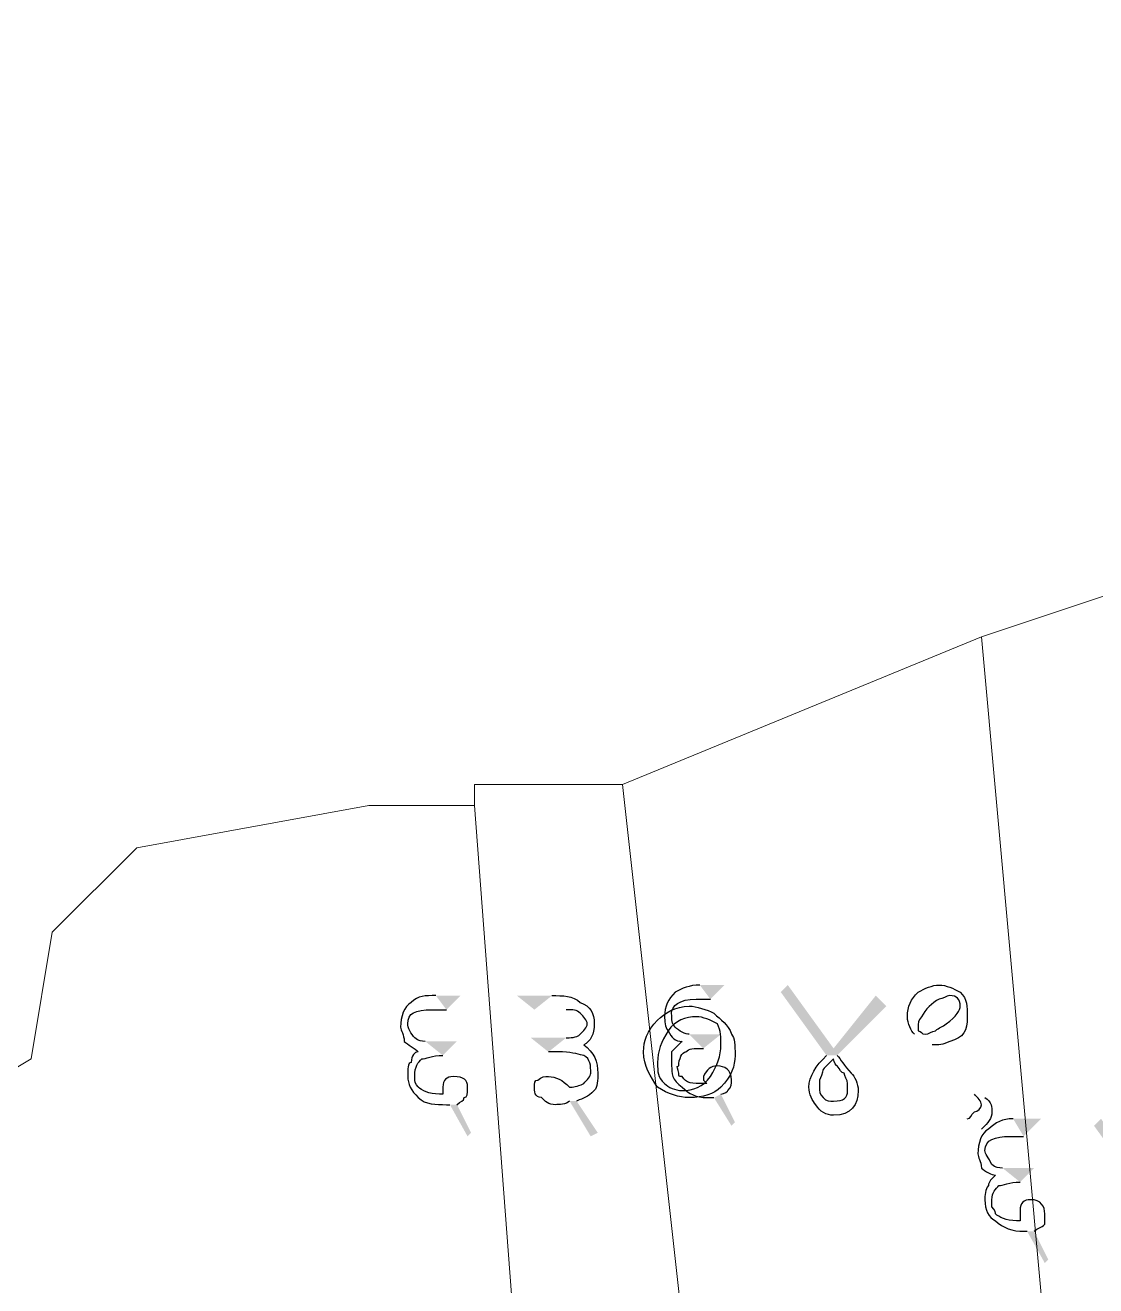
# Model space of a CAD drawing. Header units: metres. Extents: x 345912 to 349030, y 3061206 to 3061792.
# Drawn here: x 346011.42 to 346026.87, y 3061338.03 to 3061356.23 of the extents above; entities that cross this region are included whole.
import ezdxf

# ---------------------------------------------------------------- set-up
doc = ezdxf.new("R2010")
doc.units = ezdxf.units.M
doc.header["$MEASUREMENT"] = 0
doc.layers.add('PDF5_Geometry', color=7, linetype='Continuous')
doc.layers.add('PDF5_Solid Fills', color=7, linetype='Continuous')

msp = doc.modelspace()

# ---------------------------------------------------------------- hatches: boundary and pattern name
at = {"layer": 'PDF5_Solid Fills', "transparency": 33554559}
h = msp.add_hatch(color=256, dxfattribs=at)
h.paths.add_polyline_path([(346021.30854, 3061342.16523), (346021.51174, 3061342.36843), (346021.15614, 3061342.36843)], flags=0)
h.paths.add_polyline_path([(346021.35934, 3061340.74283), (346021.61334, 3061340.33643), (346021.66414, 3061340.38723), (346021.46094, 3061340.79363)], flags=0)
h.paths.add_polyline_path([(346021.20694, 3061341.45403), (346021.46094, 3061341.65723), (346021.00374, 3061341.65723)], flags=0)
h.paths.add_polyline_path([(346022.98494, 3061341.35243), (346022.32454, 3061342.26683), (346022.42614, 3061342.36843), (346023.08654, 3061341.45403), (346023.69614, 3061342.21603), (346023.84854, 3061342.06363), (346023.13734, 3061341.35243)], flags=0)
h.paths.add_polyline_path([(346024.50894, 3061341.50483), (346025.27094, 3061340.74283)], flags=0)
h.paths.add_polyline_path([(346025.22014, 3061340.28563), (346025.01694, 3061340.43803)], flags=0)
h.paths.add_polyline_path([(346025.11854, 3061340.79363), (346024.25494, 3061341.65723)], flags=0)
h = msp.add_hatch(color=256, dxfattribs=at)
h.paths.add_polyline_path([(346017.49854, 3061342.01284), (346017.70174, 3061342.21604), (346017.34614, 3061342.21604)], flags=0)
h.paths.add_polyline_path([(346017.54934, 3061340.64124), (346017.80334, 3061340.18404), (346017.85414, 3061340.23484), (346017.65094, 3061340.64124)], flags=0)
h.paths.add_polyline_path([(346017.44774, 3061341.35244), (346017.65094, 3061341.55564), (346017.19374, 3061341.55564)], flags=0)
h.paths.add_polyline_path([(346018.76854, 3061342.01284), (346018.51454, 3061342.21604), (346019.02254, 3061342.21604)], flags=0)
h.paths.add_polyline_path([(346019.37814, 3061340.69204), (346019.68294, 3061340.23484), (346019.58134, 3061340.18404), (346019.27654, 3061340.69204)], flags=0)
h.paths.add_polyline_path([(346018.97174, 3061341.40324), (346018.71774, 3061341.60644), (346019.22574, 3061341.60644)], flags=0)
h = msp.add_hatch(color=256, dxfattribs=at)
h.paths.add_polyline_path([(346025.82974, 3061340.18403), (346026.08374, 3061340.43803), (346025.67734, 3061340.43803)], flags=0)
h.paths.add_polyline_path([(346025.88054, 3061338.81243), (346026.13454, 3061338.35523), (346026.18534, 3061338.40603), (346025.98214, 3061338.81243)], flags=0)
h.paths.add_polyline_path([(346025.77894, 3061339.52363), (346025.98214, 3061339.72683), (346025.52494, 3061339.72683)], flags=0)
h.paths.add_polyline_path([(346027.50614, 3061339.42203), (346026.84574, 3061340.33643), (346026.94734, 3061340.43803), (346027.60774, 3061339.47283), (346028.26814, 3061340.28563), (346028.36974, 3061340.13323), (346027.70934, 3061339.37123)], flags=0)
h.paths.add_polyline_path([(346029.08094, 3061339.93003), (346028.67454, 3061339.93003), (346028.92854, 3061340.18403), (346030.19854, 3061340.18403), (346029.99534, 3061339.93003), (346029.38574, 3061339.93003)], flags=0)
h.paths.add_polyline_path([(346029.94454, 3061338.66003), (346029.79214, 3061338.76163)], flags=0)

# ---------------------------------------------------------------- linework, layer by layer
at = {"layer": 'PDF5_Geometry', "lineweight": 9}
msp.add_lwpolyline([(346040.46013, 3061361.72324), (346041.67933, 3061355.01764), (346039.24094, 3061353.18884), (346034.36414, 3061351.05523), (346033.75454, 3061350.75044), (346031.01134, 3061349.53123), (346027.96334, 3061348.31205), (346025.22013, 3061347.39764), (346020.03854, 3061345.26403), (346018.20974, 3061345.26403), (346017.90494, 3061345.26403), (346017.90494, 3061344.95925), (346017.60013, 3061344.95925), (346016.99054, 3061344.95925), (346016.68574, 3061344.95925), (346016.38094, 3061344.95925), (346013.02814, 3061344.34963), (346011.80894, 3061343.13044), (346011.50414, 3061341.30164), (346009.98013, 3061340.38724)], dxfattribs=at)
msp.add_lwpolyline([(346040.46013, 3061361.72324), (346041.67933, 3061355.01764), (346039.24094, 3061353.18884), (346034.36414, 3061351.05523), (346033.75454, 3061350.75044), (346031.01134, 3061349.53123), (346027.96334, 3061348.31205), (346025.22013, 3061347.39764), (346020.03854, 3061345.26403), (346018.20974, 3061345.26403), (346017.90494, 3061345.26403), (346017.90494, 3061344.95925), (346017.60013, 3061344.95925), (346016.99054, 3061344.95925), (346016.68574, 3061344.95925), (346016.38094, 3061344.95925), (346013.02814, 3061344.34963), (346011.80894, 3061343.13044), (346011.50414, 3061341.30164), (346009.98013, 3061340.38724)], dxfattribs=at)
for points in [[(346030.70653, 3061331.24324), (346028.57293, 3061330.93844), (346026.74414, 3061330.63365), (346025.22013, 3061347.39764), (346027.96334, 3061348.31205)], [(346030.70653, 3061331.24324), (346028.57293, 3061330.93844), (346026.74414, 3061330.63365), (346025.22013, 3061347.39764), (346027.96334, 3061348.31205)], [(346026.74414, 3061330.63365), (346022.47694, 3061329.71925), (346022.47694, 3061330.02403), (346020.95293, 3061337.03444), (346020.03854, 3061345.26403), (346025.22013, 3061347.39764)], [(346026.74414, 3061330.63365), (346022.47694, 3061329.71925), (346022.47694, 3061330.02403), (346020.95293, 3061337.03444), (346020.03854, 3061345.26403), (346025.22013, 3061347.39764)], [(346022.47694, 3061329.71925), (346020.03854, 3061329.10963), (346019.73373, 3061329.10963), (346019.42894, 3061329.10963), (346019.12414, 3061328.80485), (346017.90494, 3061344.95925), (346017.90494, 3061345.26403), (346018.20974, 3061345.26403), (346020.03854, 3061345.26403), (346020.95293, 3061337.03444), (346022.47694, 3061330.02403)], [(346022.47694, 3061329.71925), (346020.03854, 3061329.10963), (346019.73373, 3061329.10963), (346019.42894, 3061329.10963), (346019.12414, 3061328.80485), (346017.90494, 3061344.95925), (346017.90494, 3061345.26403), (346018.20974, 3061345.26403), (346020.03854, 3061345.26403), (346020.95293, 3061337.03444), (346022.47694, 3061330.02403)], [(346019.12414, 3061328.80485), (346018.81933, 3061328.80485), (346008.45614, 3061326.67123), (346009.98013, 3061340.38724), (346011.50414, 3061341.30164), (346011.80894, 3061343.13044), (346013.02814, 3061344.34963), (346016.38094, 3061344.95925), (346016.68574, 3061344.95925), (346016.99054, 3061344.95925), (346017.60013, 3061344.95925), (346017.90494, 3061344.95925)], [(346019.12414, 3061328.80485), (346018.81933, 3061328.80485), (346008.45614, 3061326.67123), (346009.98013, 3061340.38724), (346011.50414, 3061341.30164), (346011.80894, 3061343.13044), (346013.02814, 3061344.34963), (346016.38094, 3061344.95925), (346016.68574, 3061344.95925), (346016.99054, 3061344.95925), (346017.60013, 3061344.95925), (346017.90494, 3061344.95925)]]:
    msp.add_lwpolyline(points, close=True, dxfattribs=at)
at = {"layer": 'PDF5_Geometry', "lineweight": 25}
for points in [[(346021.15614, 3061342.36843), (346021.00374, 3061342.36843), (346020.90214, 3061342.31763), (346020.80054, 3061342.26683)], [(346024.30574, 3061342.26683), (346024.40734, 3061342.31763), (346024.50894, 3061342.36843), (346024.61054, 3061342.36843)], [(346024.61054, 3061342.36843), (346024.71214, 3061342.36843), (346024.81374, 3061342.31763), (346024.91534, 3061342.26683)], [(346017.34614, 3061342.21604), (346017.19374, 3061342.21604), (346017.09214, 3061342.21604), (346016.99054, 3061342.11444)], [(346019.02254, 3061342.21604), (346019.17494, 3061342.21604), (346019.32734, 3061342.21604), (346019.42894, 3061342.11444)], [(346020.80054, 3061342.26683), (346020.69894, 3061342.16523), (346020.64814, 3061342.06363), (346020.64814, 3061341.91123)], [(346024.15334, 3061341.91123), (346024.15334, 3061342.06363), (346024.20414, 3061342.16523), (346024.30574, 3061342.26683)], [(346024.76294, 3061342.21603), (346024.71214, 3061342.21603), (346024.66134, 3061342.16523), (346024.61054, 3061342.16523)], [(346024.91534, 3061342.06363), (346024.91534, 3061342.16523), (346024.86454, 3061342.21603), (346024.76294, 3061342.21603)], [(346024.91534, 3061342.26683), (346025.01694, 3061342.16523), (346025.01694, 3061342.06363), (346025.01694, 3061341.91123)], [(346016.99054, 3061342.11444), (346016.88894, 3061342.06364), (346016.83814, 3061341.91124), (346016.83814, 3061341.75884)], [(346016.93974, 3061341.80964), (346016.93974, 3061341.96204), (346017.04134, 3061342.01284), (346017.29534, 3061342.01284)], [(346017.29534, 3061342.01284), (346017.34614, 3061342.01284), (346017.34614, 3061342.01284), (346017.39694, 3061342.01284)], [(346017.39694, 3061342.01284), (346017.44774, 3061342.01284), (346017.49854, 3061342.01284), (346017.49854, 3061342.01284)], [(346019.42894, 3061341.96204), (346019.37814, 3061342.01284), (346019.32734, 3061342.01284), (346019.22574, 3061342.01284)], [(346019.42894, 3061342.11444), (346019.58134, 3061342.06364), (346019.63214, 3061341.96204), (346019.63214, 3061341.80964)], [(346020.54654, 3061341.86044), (346020.64814, 3061341.96204), (346020.80054, 3061342.06364), (346021.00374, 3061342.06364)], [(346020.74974, 3061341.96203), (346020.74974, 3061342.06363), (346020.85134, 3061342.16523), (346021.10534, 3061342.16523)], [(346021.00374, 3061342.06364), (346021.10534, 3061342.06364), (346021.25774, 3061342.01284), (346021.35934, 3061341.96204)], [(346021.10534, 3061342.16523), (346021.10534, 3061342.16523), (346021.15614, 3061342.16523), (346021.20694, 3061342.16523)], [(346021.20694, 3061342.16523), (346021.25774, 3061342.16523), (346021.30854, 3061342.16523), (346021.30854, 3061342.16523)], [(346024.61054, 3061342.16523), (346024.50894, 3061342.11443), (346024.40734, 3061342.01283), (346024.35654, 3061341.91123)], [(346024.71214, 3061341.80963), (346024.86454, 3061341.91123), (346024.91534, 3061342.01283), (346024.91534, 3061342.06363)], [(346017.04134, 3061341.60644), (346016.99054, 3061341.65724), (346016.93974, 3061341.75884), (346016.93974, 3061341.80964)], [(346019.53054, 3061341.80964), (346019.53054, 3061341.86044), (346019.47974, 3061341.91124), (346019.42894, 3061341.96204)], [(346019.42894, 3061341.65724), (346019.47974, 3061341.70804), (346019.53054, 3061341.75884), (346019.53054, 3061341.80964)], [(346019.63214, 3061341.80964), (346019.63214, 3061341.65724), (346019.58134, 3061341.55564), (346019.47974, 3061341.50484)], [(346020.34334, 3061341.40324), (346020.34334, 3061341.55564), (346020.39414, 3061341.70804), (346020.54654, 3061341.86044)], [(346020.64814, 3061341.91123), (346020.64814, 3061341.86043), (346020.64814, 3061341.75883), (346020.69894, 3061341.70803)], [(346021.10534, 3061341.91124), (346020.95294, 3061341.91124), (346020.80054, 3061341.86044), (346020.69894, 3061341.70804)], [(346020.80054, 3061341.75883), (346020.74974, 3061341.80963), (346020.74974, 3061341.86043), (346020.74974, 3061341.96203)], [(346021.41014, 3061341.80964), (346021.30854, 3061341.86044), (346021.20694, 3061341.91124), (346021.10534, 3061341.91124)], [(346021.35934, 3061341.96204), (346021.46094, 3061341.86044), (346021.56254, 3061341.80964), (346021.61334, 3061341.65724)], [(346021.46094, 3061341.50484), (346021.46094, 3061341.60644), (346021.46094, 3061341.70804), (346021.41014, 3061341.80964)], [(346024.25494, 3061341.65723), (346024.20414, 3061341.70803), (346024.15334, 3061341.80963), (346024.15334, 3061341.91123)], [(346024.35654, 3061341.91123), (346024.30574, 3061341.86043), (346024.30574, 3061341.80963), (346024.30574, 3061341.75883)], [(346024.55974, 3061341.70803), (346024.61054, 3061341.75883), (346024.66134, 3061341.75883), (346024.71214, 3061341.80963)], [(346025.01694, 3061341.91123), (346025.01694, 3061341.70803), (346024.96614, 3061341.60643), (346024.76294, 3061341.55563)], [(346016.83814, 3061341.75884), (346016.83814, 3061341.70804), (346016.88894, 3061341.65724), (346016.88894, 3061341.55564)], [(346019.22574, 3061341.60644), (346019.27654, 3061341.60644), (346019.37814, 3061341.60644), (346019.42894, 3061341.65724)], [(346020.69894, 3061341.70804), (346020.59734, 3061341.55564), (346020.54654, 3061341.40324), (346020.54654, 3061341.25084)], [(346020.69894, 3061341.70803), (346020.74974, 3061341.60643), (346020.80054, 3061341.55563), (346020.90214, 3061341.55563)], [(346021.00374, 3061341.65723), (346020.95294, 3061341.65723), (346020.85134, 3061341.70803), (346020.80054, 3061341.75883)], [(346021.61334, 3061341.65724), (346021.66414, 3061341.60644), (346021.66414, 3061341.50484), (346021.66414, 3061341.35244)], [(346024.30574, 3061341.75883), (346024.30574, 3061341.75883), (346024.30574, 3061341.70803), (346024.30574, 3061341.70803)], [(346024.30574, 3061341.70803), (346024.35654, 3061341.70803), (346024.35654, 3061341.65723), (346024.40734, 3061341.65723)], [(346024.40734, 3061341.65723), (346024.45814, 3061341.65723), (346024.50894, 3061341.70803), (346024.55974, 3061341.70803)], [(346016.88894, 3061341.55564), (346016.93974, 3061341.50484), (346017.04134, 3061341.45404), (346017.09214, 3061341.40324)], [(346017.19374, 3061341.55564), (346017.14294, 3061341.55564), (346017.09214, 3061341.55564), (346017.04134, 3061341.60644)], [(346019.47974, 3061341.50484), (346019.63214, 3061341.40324), (346019.68294, 3061341.25084), (346019.68294, 3061341.09844)], [(346020.90214, 3061341.55563), (346020.85134, 3061341.50483), (346020.80054, 3061341.45403), (346020.74974, 3061341.40323)], [(346020.95294, 3061341.40323), (346021.00374, 3061341.45403), (346021.05454, 3061341.45403), (346021.20694, 3061341.45403)], [(346021.30854, 3061341.04764), (346021.41014, 3061341.20004), (346021.46094, 3061341.35244), (346021.46094, 3061341.50484)], [(346024.76294, 3061341.55563), (346024.66134, 3061341.50483), (346024.61054, 3061341.50483), (346024.50894, 3061341.50483)], [(346017.09214, 3061341.40324), (346017.04134, 3061341.40324), (346016.99054, 3061341.35244), (346016.99054, 3061341.25084)], [(346017.04134, 3061341.04764), (346017.04134, 3061341.20004), (346017.09214, 3061341.25084), (346017.14294, 3061341.30164)], [(346017.14294, 3061341.30164), (346017.19374, 3061341.30164), (346017.29534, 3061341.35244), (346017.44774, 3061341.35244)], [(346019.07334, 3061341.40324), (346019.02254, 3061341.40324), (346018.97174, 3061341.40324), (346018.97174, 3061341.40324)], [(346019.17494, 3061341.40324), (346019.17494, 3061341.40324), (346019.12414, 3061341.40324), (346019.07334, 3061341.40324)], [(346019.47974, 3061341.35244), (346019.42894, 3061341.35244), (346019.32734, 3061341.40324), (346019.17494, 3061341.40324)], [(346019.58134, 3061341.09844), (346019.58134, 3061341.20004), (346019.58134, 3061341.30164), (346019.47974, 3061341.35244)], [(346020.54654, 3061340.89524), (346020.44494, 3061341.04764), (346020.34334, 3061341.20004), (346020.34334, 3061341.40324)], [(346020.74974, 3061341.40323), (346020.74974, 3061341.35243), (346020.74974, 3061341.30163), (346020.74974, 3061341.20003)], [(346020.85134, 3061341.20003), (346020.85134, 3061341.30163), (346020.90214, 3061341.40323), (346020.95294, 3061341.40323)], [(346021.66414, 3061341.35244), (346021.66414, 3061341.20004), (346021.61334, 3061341.04764), (346021.46094, 3061340.89524)], [(346022.73094, 3061340.89523), (346022.73094, 3061341.04763), (346022.83254, 3061341.20003), (346022.98494, 3061341.35243)], [(346023.08654, 3061341.30163), (346023.03574, 3061341.25083), (346022.98494, 3061341.20003), (346022.93414, 3061341.14923)], [(346023.13734, 3061341.20003), (346023.13734, 3061341.20003), (346023.08654, 3061341.25083), (346023.08654, 3061341.30163)], [(346023.13734, 3061341.35243), (346023.18814, 3061341.30163), (346023.23894, 3061341.20003), (346023.34054, 3061341.09843)], [(346016.99054, 3061341.25084), (346016.93974, 3061341.25084), (346016.93974, 3061341.14924), (346016.93974, 3061341.04764)], [(346019.47974, 3061340.94604), (346019.53054, 3061340.99684), (346019.58134, 3061341.04764), (346019.58134, 3061341.09844)], [(346019.68294, 3061341.09844), (346019.68294, 3061340.99684), (346019.68294, 3061340.89524), (346019.63214, 3061340.84444)], [(346020.54654, 3061341.25084), (346020.54654, 3061341.09844), (346020.54654, 3061341.04764), (346020.64814, 3061340.94604)], [(346020.74974, 3061341.20003), (346020.74974, 3061341.09843), (346020.74974, 3061340.99683), (346020.90214, 3061340.89523)], [(346020.85134, 3061341.09843), (346020.85134, 3061341.14923), (346020.80054, 3061341.20003), (346020.85134, 3061341.20003)], [(346020.90214, 3061341.04763), (346020.85134, 3061341.04763), (346020.85134, 3061341.04763), (346020.85134, 3061341.09843)], [(346021.41014, 3061341.20003), (346021.30854, 3061341.20003), (346021.25774, 3061341.14923), (346021.20694, 3061341.04763)], [(346021.61334, 3061340.99683), (346021.61334, 3061341.14923), (346021.51174, 3061341.20003), (346021.41014, 3061341.20003)], [(346022.93414, 3061341.14923), (346022.93414, 3061341.14923), (346022.93414, 3061341.09843), (346022.88334, 3061340.99683)], [(346023.23894, 3061341.09843), (346023.18814, 3061341.09843), (346023.18814, 3061341.14923), (346023.13734, 3061341.20003)], [(346023.28974, 3061340.94603), (346023.28974, 3061340.99683), (346023.23894, 3061341.04763), (346023.23894, 3061341.09843)], [(346023.34054, 3061341.09843), (346023.39134, 3061341.04763), (346023.44214, 3061340.94603), (346023.44214, 3061340.84443)], [(346016.93974, 3061341.04764), (346016.93974, 3061340.94604), (346016.99054, 3061340.84444), (346017.09214, 3061340.74284)], [(346017.04134, 3061340.99684), (346017.04134, 3061340.99684), (346017.04134, 3061341.04764), (346017.04134, 3061341.04764)], [(346017.09214, 3061340.89524), (346017.09214, 3061340.89524), (346017.04134, 3061340.94604), (346017.04134, 3061340.99684)], [(346017.39694, 3061340.79364), (346017.24454, 3061340.79364), (346017.14294, 3061340.84444), (346017.09214, 3061340.89524)], [(346017.60014, 3061341.04764), (346017.49854, 3061341.04764), (346017.44774, 3061340.99684), (346017.44774, 3061340.89524)], [(346017.44774, 3061340.89524), (346017.44774, 3061340.89524), (346017.44774, 3061340.84444), (346017.44774, 3061340.84444)], [(346017.80334, 3061340.89524), (346017.80334, 3061340.99684), (346017.75254, 3061341.04764), (346017.60014, 3061341.04764)], [(346017.75254, 3061340.74284), (346017.80334, 3061340.74284), (346017.80334, 3061340.79364), (346017.80334, 3061340.89524)], [(346018.76854, 3061340.89524), (346018.76854, 3061340.94604), (346018.76854, 3061340.99684), (346018.81934, 3061340.99684)], [(346018.87014, 3061340.74284), (346018.76854, 3061340.74284), (346018.76854, 3061340.84444), (346018.76854, 3061340.89524)], [(346018.81934, 3061340.99684), (346018.87014, 3061341.04764), (346018.92094, 3061341.04764), (346018.97174, 3061341.04764)], [(346018.97174, 3061341.04764), (346019.07334, 3061341.04764), (346019.17494, 3061340.99684), (346019.27654, 3061340.89524)], [(346019.27654, 3061340.89524), (346019.32734, 3061340.89524), (346019.37814, 3061340.89524), (346019.47974, 3061340.94604)], [(346021.00374, 3061340.74284), (346020.85134, 3061340.74284), (346020.69894, 3061340.79364), (346020.54654, 3061340.89524)], [(346020.64814, 3061340.94604), (346020.69894, 3061340.89524), (346020.80054, 3061340.84444), (346020.90214, 3061340.84444)], [(346020.90214, 3061340.84444), (346021.05454, 3061340.84444), (346021.20694, 3061340.89524), (346021.30854, 3061341.04764)], [(346021.20694, 3061340.94603), (346021.05454, 3061340.94603), (346020.95294, 3061340.94603), (346020.90214, 3061341.04763)], [(346020.90214, 3061340.89523), (346021.00374, 3061340.79363), (346021.10534, 3061340.74283), (346021.25774, 3061340.74283)], [(346021.46094, 3061340.89524), (346021.35934, 3061340.79364), (346021.20694, 3061340.74284), (346021.00374, 3061340.74284)], [(346021.20694, 3061341.04763), (346021.20694, 3061340.99683), (346021.20694, 3061340.99683), (346021.20694, 3061340.99683)], [(346021.20694, 3061340.99683), (346021.25774, 3061340.94603), (346021.25774, 3061340.94603), (346021.25774, 3061340.94603)], [(346021.25774, 3061340.94603), (346021.25774, 3061340.94603), (346021.20694, 3061340.94603), (346021.20694, 3061340.94603)], [(346021.56254, 3061340.84443), (346021.61334, 3061340.89523), (346021.61334, 3061340.94603), (346021.61334, 3061340.99683)], [(346022.83254, 3061340.64123), (346022.78174, 3061340.69203), (346022.73094, 3061340.79363), (346022.73094, 3061340.89523)], [(346022.88334, 3061340.99683), (346022.88334, 3061340.99683), (346022.88334, 3061340.94603), (346022.88334, 3061340.89523)], [(346022.88334, 3061340.89523), (346022.88334, 3061340.84443), (346022.88334, 3061340.79363), (346022.93414, 3061340.74283)], [(346023.28974, 3061340.84443), (346023.28974, 3061340.89523), (346023.28974, 3061340.89523), (346023.28974, 3061340.94603)], [(346017.09214, 3061340.74284), (346017.19374, 3061340.64124), (346017.34614, 3061340.64124), (346017.49854, 3061340.64124)], [(346017.44774, 3061340.79364), (346017.44774, 3061340.79364), (346017.44774, 3061340.79364), (346017.39694, 3061340.79364)], [(346017.44774, 3061340.84444), (346017.44774, 3061340.84444), (346017.44774, 3061340.79364), (346017.44774, 3061340.79364)], [(346017.65094, 3061340.64124), (346017.70174, 3061340.69204), (346017.75254, 3061340.69204), (346017.75254, 3061340.74284)], [(346019.07334, 3061340.64124), (346018.97174, 3061340.64124), (346018.92094, 3061340.69204), (346018.87014, 3061340.74284)], [(346019.63214, 3061340.84444), (346019.53054, 3061340.74284), (346019.47974, 3061340.74284), (346019.37814, 3061340.69204)], [(346021.25774, 3061340.74283), (346021.30854, 3061340.74283), (346021.30854, 3061340.74283), (346021.35934, 3061340.74283)], [(346021.46094, 3061340.79363), (346021.51174, 3061340.79363), (346021.56254, 3061340.84443), (346021.56254, 3061340.84443)], [(346022.93414, 3061340.74283), (346022.98494, 3061340.69203), (346023.03574, 3061340.69203), (346023.08654, 3061340.69203)], [(346023.08654, 3061340.69203), (346023.23894, 3061340.69203), (346023.28974, 3061340.74283), (346023.28974, 3061340.84443)], [(346023.44214, 3061340.84443), (346023.44214, 3061340.64123), (346023.34054, 3061340.48883), (346023.08654, 3061340.48883)], [(346025.22014, 3061340.64123), (346025.22014, 3061340.69203), (346025.16934, 3061340.74283), (346025.11854, 3061340.79363)], [(346025.27094, 3061340.74283), (346025.37254, 3061340.69203), (346025.37254, 3061340.59043), (346025.37254, 3061340.53963)], [(346017.49854, 3061340.64124), (346017.49854, 3061340.64124), (346017.54934, 3061340.64124), (346017.54934, 3061340.64124)], [(346019.27654, 3061340.69204), (346019.22574, 3061340.64124), (346019.12414, 3061340.64124), (346019.07334, 3061340.64124)], [(346023.08654, 3061340.48883), (346022.98494, 3061340.48883), (346022.88334, 3061340.53963), (346022.83254, 3061340.64123)], [(346025.01694, 3061340.43803), (346025.06774, 3061340.43803), (346025.06774, 3061340.48883), (346025.11854, 3061340.53963)], [(346025.11854, 3061340.53963), (346025.16934, 3061340.53963), (346025.22014, 3061340.59043), (346025.22014, 3061340.64123)], [(346025.37254, 3061340.53963), (346025.37254, 3061340.43803), (346025.32174, 3061340.38723), (346025.22014, 3061340.28563)], [(346025.67734, 3061340.43803), (346025.52494, 3061340.43803), (346025.42334, 3061340.38723), (346025.32174, 3061340.28563)], [(346025.32174, 3061340.28563), (346025.22014, 3061340.23483), (346025.16934, 3061340.08243), (346025.16934, 3061339.93003)], [(346025.27094, 3061339.98083), (346025.27094, 3061340.13323), (346025.42334, 3061340.18403), (346025.62654, 3061340.18403)], [(346025.62654, 3061340.18403), (346025.67734, 3061340.18403), (346025.72814, 3061340.18403), (346025.72814, 3061340.18403)], [(346025.72814, 3061340.18403), (346025.77894, 3061340.18403), (346025.82974, 3061340.18403), (346025.82974, 3061340.18403)], [(346025.16934, 3061339.93003), (346025.16934, 3061339.87923), (346025.22014, 3061339.82843), (346025.22014, 3061339.72683)], [(346025.37254, 3061339.77763), (346025.32174, 3061339.87923), (346025.27094, 3061339.93003), (346025.27094, 3061339.98083)], [(346025.22014, 3061339.72683), (346025.27094, 3061339.67603), (346025.37254, 3061339.62523), (346025.42334, 3061339.62523)], [(346025.42334, 3061339.62523), (346025.37254, 3061339.57443), (346025.32174, 3061339.52363), (346025.32174, 3061339.47283)], [(346025.52494, 3061339.72683), (346025.47414, 3061339.72683), (346025.42334, 3061339.72683), (346025.37254, 3061339.77763)], [(346025.32174, 3061339.47283), (346025.27094, 3061339.42203), (346025.27094, 3061339.32043), (346025.27094, 3061339.26963)], [(346025.37254, 3061339.26963), (346025.37254, 3061339.37123), (346025.42334, 3061339.42203), (346025.47414, 3061339.47283)], [(346025.47414, 3061339.47283), (346025.52494, 3061339.47283), (346025.62654, 3061339.52363), (346025.77894, 3061339.52363)], [(346025.27094, 3061339.26963), (346025.27094, 3061339.11723), (346025.32174, 3061339.01563), (346025.42334, 3061338.96483)], [(346025.37254, 3061339.16803), (346025.37254, 3061339.21883), (346025.37254, 3061339.21883), (346025.37254, 3061339.26963)], [(346025.93134, 3061339.26963), (346025.82974, 3061339.26963), (346025.77894, 3061339.21883), (346025.77894, 3061339.11723)], [(346026.13454, 3061339.06643), (346026.13454, 3061339.16803), (346026.08374, 3061339.26963), (346025.93134, 3061339.26963)], [(346025.42334, 3061339.06643), (346025.42334, 3061339.06643), (346025.42334, 3061339.11723), (346025.37254, 3061339.16803)], [(346025.77894, 3061339.11723), (346025.77894, 3061339.06643), (346025.77894, 3061339.06643), (346025.77894, 3061339.06643)], [(346025.72814, 3061338.96483), (346025.57574, 3061338.96483), (346025.47414, 3061339.01563), (346025.42334, 3061339.06643)], [(346025.42334, 3061338.96483), (346025.52494, 3061338.86323), (346025.67734, 3061338.81243), (346025.82974, 3061338.81243)], [(346025.77894, 3061338.96483), (346025.77894, 3061338.96483), (346025.77894, 3061338.96483), (346025.72814, 3061338.96483)], [(346025.77894, 3061339.06643), (346025.77894, 3061339.06643), (346025.77894, 3061339.01563), (346025.77894, 3061339.01563)], [(346025.77894, 3061339.01563), (346025.77894, 3061339.01563), (346025.77894, 3061339.01563), (346025.77894, 3061338.96483)], [(346025.98214, 3061338.81243), (346026.03294, 3061338.86323), (346026.08374, 3061338.86323), (346026.13454, 3061338.91403)], [(346026.13454, 3061338.91403), (346026.13454, 3061338.96483), (346026.13454, 3061339.01563), (346026.13454, 3061339.06643)], [(346025.82974, 3061338.81243), (346025.82974, 3061338.81243), (346025.88054, 3061338.81243), (346025.88054, 3061338.81243)]]:
    msp.add_open_spline(points, degree=3, dxfattribs=at)

doc.saveas('drawing.dxf')
